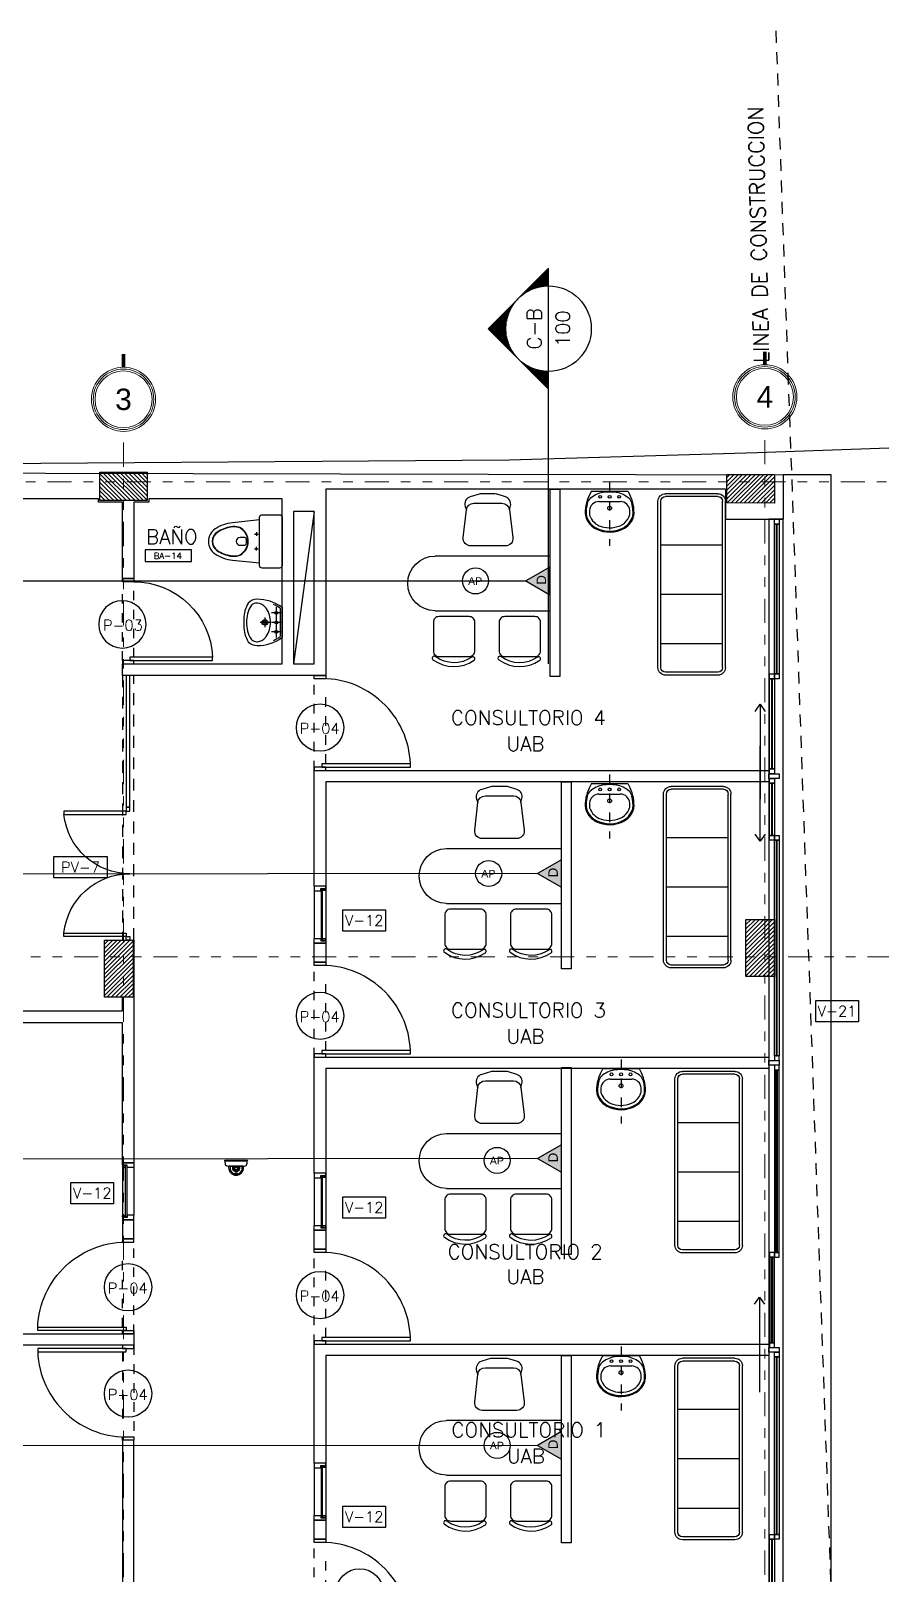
# Model space of a CAD drawing. Header units: millimetres. Extents: x 2056 to 4470, y 1400 to 3101.
# Drawn here: x 2175.39 to 2184.34, y 1539.32 to 1555.56 of the extents above; entities that cross this region are included whole.
import ezdxf
from ezdxf.enums import TextEntityAlignment as Align

# ---------------------------------------------------------------- set-up
doc = ezdxf.new("R2010")
doc.units = ezdxf.units.MM
for name, pattern in [('CENTER', [2, 1.25, -0.25, 0.25, -0.25]), ('DASHED', [0.75, 0.5, -0.25]), ('DIVIDE', [31.75, 12.7, -6.35, 0, -6.35, 0, -6.35]), ('HIDDEN', [9.525, 6.35, -3.175]), ('HIDDEN2', [0.1875, 0.125, -0.0625])]:
    doc.linetypes.add(name, pattern=pattern)
for name, color, linetype in [('0-PROYECCION', 8, 'HIDDEN2'), ('A-252', 252, 'Continuous'), ('A-253', 253, 'Continuous'), ('A-ANNO-DIMS-GRID', 195, 'Continuous'), ('A-ANNO-DOOR', 134, 'Continuous'), ('A-ANNO-GLAZ', 124, 'Continuous'), ('A-ANNO-SYMB', 195, 'Continuous'), ('A-ANNO-TEXT', 190, 'Continuous'), ('A-COLS', 6, 'Continuous'), ('A-COLS-HTCH', 8, 'Continuous'), ('A-DOOR', 154, 'Continuous'), ('A-DUCT', 251, 'Continuous'), ('A-FURN', 252, 'Continuous'), ('A-FURN-FIXD', 8, 'Continuous'), ('A-GLAZ', 5, 'Continuous'), ('A-GRID-COLS', 75, 'DIVIDE'), ('A-PROY', 15, 'HIDDEN'), ('A-WALL-SILL', 205, 'Continuous'), ('AreasTrabajo', 90, 'Continuous'), ('Cableado', 134, 'Continuous'), ('Camara', 11, 'Continuous')]:
    doc.layers.add(name, color=color, linetype=linetype)
doc.layers.add('A-WALL', color=16, linetype='Continuous', lineweight=30)
doc.styles.add('COTAS', font='romans.shx', dxfattribs={"width": 0.7})
doc.styles.add('NUEVO', font='SIMPLEX')
doc.styles.add('ROMAN', font='arial.ttf')
doc.styles.add('ROMANS', font='romans')
doc.styles.get("Standard").update_dxf_attribs({"font": 'arial.ttf'})
doc.styles.add('TEX2', font='simplex.shx')
doc.dimstyles.new('DIM75', dxfattribs={"dimtxt": 0.15, "dimasz": 0.075, "dimexe": 0, "dimexo": 0, "dimgap": 0.075, "dimtad": 1, "dimzin": 1, "dimdsep": 46, "dimtxsty": 'COTAS', "dimblk": 'ARCHTICK', "dimcen": 0, "dimse1": 1, "dimse2": 1, "dimclrd": 8, "dimclre": 8, "dimclrt": 54, "dimaunit": 1, "dimazin": 0, "dimtfac": 1, "dimtix": 1, "dimtmove": 1, "dimatfit": 3, "dimldrblk": 'DOT', "dimfxl": 1, "dimtvp": 1.75, "dimtolj": 1, "dimtzin": 4, "dimarcsym": 0})

# ---------------------------------------------------------------- blocks, each defined once
blk = doc.blocks.new('ESBOX')
for p, q in [((0, 0), (0, 1.212)), ((0.575, 1.212), (0.575, 0)), ((0.575, 0), (0, 0))]:
    blk.add_line(p, q)
for points, elevation in [([(0.636, 1.17, -0.414214), (0.696, 1.23), (0.997, 1.23, -0.414214), (1.057, 1.17), (1.057, 0.854, -0.414214), (0.997, 0.794), (0.696, 0.794, -0.414214), (0.636, 0.854)], -0.455), ([(1.096, 0.802, -1), (1.063, 0.825, 0.321147), (1.058, 1.21, -1), (1.09, 1.234, -0.321147)], -0.455), ([(-0.557, 0.652), (-0.557, 0.508, 0.378723), (-0.487, 0.429), (-0.197, 0.393, 0.450618), (-0.107, 0.472), (-0.107, 0.836, 0.448183), (-0.196, 0.915), (-0.486, 0.882, 0.381041), (-0.557, 0.803)], -1.049), ([(0.636, 0.478, -0.414214), (0.696, 0.538), (0.997, 0.538, -0.414214), (1.057, 0.478), (1.057, 0.162, -0.414214), (0.997, 0.102), (0.696, 0.102, -0.414214), (0.636, 0.162)], -0.455), ([(1.096, 0.11, -1), (1.063, 0.133, 0.321147), (1.058, 0.519, -1), (1.09, 0.542, -0.321147)], -0.455)]:
    blk.add_lwpolyline(points, format="xyb", close=True, dxfattribs=dict(elevation=elevation))
at = {"elevation": -1.049}
blk.add_lwpolyline([(-0.487, 0.429), (-0.529, 0.418, -0.396228), (-0.624, 0.472), (-0.651, 0.559, -0.075881), (-0.655, 0.583), (-0.655, 0.726, -0.070116), (-0.652, 0.748), (-0.625, 0.841, -0.429508), (-0.522, 0.895), (-0.486, 0.882)], format="xyb", dxfattribs=at)
blk.add_arc((0.287, 1.212), 0.288, 0, 180)
blk = doc.blocks.new('Lnov734p')
for p, q in [((-0.19, 0), (-0.215, -0.046)), ((-0.19, 0), (0.19, 0)), ((0.19, 0), (0.215, -0.046)), ((-0.112, -0.11), (0.112, -0.11)), ((-0.158, -0.391), (-0.146, -0.397)), ((-0.153, -0.382), (-0.142, -0.388))]:
    blk.add_line(p, q)
for centre, radius in [((-0.1, -0.06), 0.015), ((0, -0.18), 0.02), ((0, -0.06), 0.015), ((0.1, -0.06), 0.015)]:
    blk.add_circle(centre, radius)
for centre, radius, start, end in [((0.14, -0.225), 0.397, 153.2366, 185.1908), ((0.14, -0.225), 0.387, 165.7987, 183.085), ((-0.139, -0.155), 0.1, 131.0686, 165.7987), ((-0.112, -0.21), 0.1, 90, 176.5875), ((-0.018, -0.293), 0.284, 100.6374, 131.0686), ((0, -0.586), 0.576, 82.9944, 97.0056), ((0.018, -0.293), 0.284, 48.9314, 79.3626), ((0.112, -0.21), 0.1, 3.4125, 90), ((0.139, -0.155), 0.1, 14.2013, 48.9314), ((-0.14, -0.225), 0.397, 354.8092, 26.7634), ((-0.14, -0.225), 0.387, 354.8092, 14.2013), ((-0.04, -0.2), 0.224, 196.2861, 238.2877), ((-0.147, -0.24), 0.1, 183.085, 200.7802), ((-0.04, -0.2), 0.214, 200.7802, 238.2877), ((0.14, -0.225), 0.352, 176.5875, 184.6254), ((-0.04, -0.2), 0.179, 197.3522, 254.7067), ((0.04, -0.2), 0.179, 301.7123, 335.4879), ((0.04, -0.2), 0.214, 301.7123, 343.7139), ((0.04, -0.2), 0.224, 301.7123, 343.7139), ((0.112, -0.233), 0.1, 335.4879, 358.2317), ((-0.14, -0.225), 0.352, 358.2317, 3.4125), ((0, -0.111), 0.321, 242.8748, 299.3617), ((0, -0.111), 0.311, 242.8748, 299.3617), ((0, -0.111), 0.276, 251.4503, 299.3617)]:
    blk.add_arc(centre, radius, start, end)
at = {"layer": 'A-PROY', "ltscale": 0.01}
blk.add_lwpolyline([(0, 0.095), (0, -0.577)], dxfattribs=at)
blk = doc.blocks.new('CAMIL')
for p, q in [((-0.08, 0.355), (-1.83, 0.355)), ((-0.08, 0.325), (-1.83, 0.325)), ((-1.37, -0.325), (-1.37, 0.325)), ((-0.85, -0.325), (-0.85, 0.325)), ((-0.33, -0.325), (-0.33, 0.325)), ((-1.91, -0.275), (-1.91, 0.275)), ((-1.88, -0.275), (-1.88, 0.275)), ((-0.03, -0.275), (-0.03, 0.275)), ((0, -0.275), (0, 0.275)), ((-0.08, -0.325), (-1.83, -0.325)), ((-0.08, -0.355), (-1.83, -0.355))]:
    blk.add_line(p, q)
for centre, radius, start, end in [((-1.83, 0.275), 0.08, 90, 180), ((-1.83, 0.275), 0.05, 90, 180), ((-0.08, 0.275), 0.08, 0, 90), ((-0.08, 0.275), 0.05, 0, 90), ((-1.83, -0.275), 0.08, 180, 270), ((-1.83, -0.275), 0.05, 180, 270), ((-0.08, -0.275), 0.05, 270, 0), ((-0.08, -0.275), 0.08, 270, 0)]:
    blk.add_arc(centre, radius, start, end)
blk = doc.blocks.new('PUERTA1.00 CM-PL')
at = {"color": 251, "linetype": 'DASHED', "ltscale": 0.2}
for p, q in [((0, 0), (0.9, 0)), ((0.07, -0.12), (0.865, -0.12))]:
    blk.add_line(p, q, dxfattribs=at)
for points in [[(1, -0.12), (0.965, -0.12), (0.965, 0), (1, 0), (1, -0.12)], [(0, -0.12), (0.035, -0.12), (0.035, 0), (0, 0), (0, -0.12)], [(0.035, -1.011), (0.07, -1.011), (0.07, -0.08), (0.035, -0.08), (0.035, -1.011)]]:
    blk.add_lwpolyline(points)
blk.add_arc((0.034, -0.08), 0.932, 272.2234, 2.433)
blk = doc.blocks.new('*X12')
at = {"color": 0}
for p, q in [((6.79117, 13.81863), (6.79792, 13.81863)), ((6.7913, 13.81875), (6.79779, 13.81875)), ((6.79142, 13.81888), (6.79767, 13.81888)), ((6.79155, 13.819), (6.79754, 13.819)), ((6.79167, 13.81912), (6.79742, 13.81912)), ((6.7918, 13.81925), (6.79729, 13.81925)), ((6.79192, 13.81938), (6.79717, 13.81938)), ((6.79205, 13.8195), (6.79704, 13.8195)), ((6.79217, 13.81963), (6.79692, 13.81963)), ((6.7923, 13.81975), (6.79679, 13.81975)), ((6.79242, 13.81987), (6.79667, 13.81987)), ((6.79255, 13.82), (6.79654, 13.82)), ((6.79267, 13.82013), (6.79642, 13.82013)), ((6.7928, 13.82025), (6.79629, 13.82025)), ((6.79292, 13.82038), (6.79617, 13.82038)), ((6.79305, 13.8205), (6.79604, 13.8205)), ((6.79317, 13.82062), (6.79592, 13.82062)), ((6.7933, 13.82075), (6.79579, 13.82075)), ((6.79342, 13.82087), (6.79567, 13.82087)), ((6.79355, 13.821), (6.79554, 13.821)), ((6.79367, 13.82113), (6.79542, 13.82113)), ((6.7938, 13.82125), (6.79529, 13.82125)), ((6.79392, 13.82137), (6.79517, 13.82137)), ((6.79405, 13.8215), (6.79504, 13.8215)), ((6.79417, 13.82162), (6.79492, 13.82162)), ((6.7943, 13.82175), (6.79479, 13.82175)), ((6.78905, 13.8165), (6.78918, 13.8165)), ((6.78917, 13.81663), (6.78936, 13.81663)), ((6.7893, 13.81675), (6.78954, 13.81675)), ((6.78942, 13.81687), (6.78973, 13.81687)), ((6.78955, 13.817), (6.78993, 13.817)), ((6.78967, 13.81713), (6.79015, 13.81713)), ((6.7898, 13.81725), (6.79038, 13.81725)), ((6.78992, 13.81738), (6.79063, 13.81738)), ((6.79005, 13.8175), (6.7909, 13.8175)), ((6.79017, 13.81762), (6.7912, 13.81762)), ((6.7903, 13.81775), (6.79153, 13.81775)), ((6.79042, 13.81788), (6.79191, 13.81788)), ((6.79055, 13.818), (6.79236, 13.818)), ((6.79067, 13.81813), (6.79293, 13.81813)), ((6.7908, 13.81825), (6.79394, 13.81825)), ((6.79092, 13.81837), (6.79817, 13.81837)), ((6.79105, 13.8185), (6.79804, 13.8185)), ((6.79514, 13.81825), (6.79829, 13.81825)), ((6.79615, 13.81813), (6.79842, 13.81813)), ((6.79673, 13.818), (6.79854, 13.818)), ((6.79718, 13.81788), (6.79867, 13.81788)), ((6.79756, 13.81775), (6.79879, 13.81775)), ((6.79789, 13.81762), (6.79892, 13.81762)), ((6.79819, 13.8175), (6.79904, 13.8175)), ((6.79846, 13.81738), (6.79917, 13.81738)), ((6.79871, 13.81725), (6.79929, 13.81725)), ((6.79894, 13.81713), (6.79942, 13.81713)), ((6.79915, 13.817), (6.79954, 13.817)), ((6.79936, 13.81687), (6.79967, 13.81687)), ((6.79955, 13.81675), (6.79979, 13.81675)), ((6.79973, 13.81663), (6.79992, 13.81663)), ((6.7999, 13.8165), (6.80004, 13.8165)), ((6.78467, 13.81212), (6.78601, 13.81212)), ((6.7848, 13.81225), (6.78605, 13.81225)), ((6.78492, 13.81237), (6.7861, 13.81237)), ((6.78505, 13.8125), (6.78614, 13.8125)), ((6.78517, 13.81263), (6.78619, 13.81263)), ((6.7853, 13.81275), (6.78624, 13.81275)), ((6.78542, 13.81288), (6.7863, 13.81288)), ((6.78555, 13.813), (6.78635, 13.813)), ((6.78567, 13.81312), (6.78641, 13.81312)), ((6.7858, 13.81325), (6.78647, 13.81325)), ((6.78592, 13.81338), (6.78653, 13.81338)), ((6.78605, 13.8135), (6.7866, 13.8135)), ((6.78617, 13.81363), (6.78667, 13.81363)), ((6.7863, 13.81375), (6.78674, 13.81375)), ((6.78642, 13.81387), (6.78681, 13.81387)), ((6.78655, 13.814), (6.78689, 13.814)), ((6.78667, 13.81413), (6.78697, 13.81413)), ((6.7868, 13.81425), (6.78705, 13.81425)), ((6.78692, 13.81438), (6.78713, 13.81438)), ((6.78705, 13.8145), (6.78722, 13.8145)), ((6.78717, 13.81462), (6.78731, 13.81462)), ((6.80178, 13.81462), (6.80192, 13.81462)), ((6.80187, 13.8145), (6.80204, 13.8145)), ((6.80196, 13.81438), (6.80217, 13.81438)), ((6.80204, 13.81425), (6.80229, 13.81425)), ((6.80212, 13.81413), (6.80242, 13.81413)), ((6.8022, 13.814), (6.80254, 13.814)), ((6.80228, 13.81387), (6.80267, 13.81387)), ((6.80235, 13.81375), (6.80279, 13.81375)), ((6.80242, 13.81363), (6.80292, 13.81363)), ((6.80249, 13.8135), (6.80304, 13.8135)), ((6.80255, 13.81338), (6.80317, 13.81338)), ((6.80262, 13.81325), (6.80329, 13.81325)), ((6.80268, 13.81312), (6.80342, 13.81312)), ((6.80273, 13.813), (6.80354, 13.813)), ((6.80279, 13.81288), (6.80367, 13.81288)), ((6.80284, 13.81275), (6.80379, 13.81275)), ((6.8029, 13.81263), (6.80392, 13.81263)), ((6.80294, 13.8125), (6.80404, 13.8125)), ((6.80299, 13.81237), (6.80417, 13.81237)), ((6.80304, 13.81225), (6.80429, 13.81225)), ((6.80308, 13.81212), (6.80442, 13.81212)), ((6.78205, 13.8095), (6.78555, 13.8095)), ((6.78217, 13.80963), (6.78555, 13.80963)), ((6.7823, 13.80975), (6.78556, 13.80975)), ((6.78242, 13.80987), (6.78556, 13.80987)), ((6.78255, 13.81), (6.78557, 13.81)), ((6.78267, 13.81012), (6.78558, 13.81012)), ((6.7828, 13.81025), (6.7856, 13.81025)), ((6.78292, 13.81038), (6.78561, 13.81038)), ((6.78305, 13.8105), (6.78563, 13.8105)), ((6.78317, 13.81062), (6.78565, 13.81062)), ((6.7833, 13.81075), (6.78567, 13.81075)), ((6.78342, 13.81087), (6.78569, 13.81087)), ((6.78355, 13.811), (6.78571, 13.811)), ((6.78367, 13.81113), (6.78574, 13.81113)), ((6.7838, 13.81125), (6.78576, 13.81125)), ((6.78392, 13.81137), (6.78579, 13.81137)), ((6.78405, 13.8115), (6.78582, 13.8115)), ((6.78417, 13.81162), (6.78586, 13.81162)), ((6.7843, 13.81175), (6.78589, 13.81175)), ((6.78442, 13.81188), (6.78593, 13.81188)), ((6.78455, 13.812), (6.78597, 13.812)), ((6.80312, 13.812), (6.80454, 13.812)), ((6.80316, 13.81188), (6.80467, 13.81188)), ((6.8032, 13.81175), (6.80479, 13.81175)), ((6.80323, 13.81162), (6.80492, 13.81162)), ((6.80326, 13.8115), (6.80504, 13.8115)), ((6.80329, 13.81137), (6.80517, 13.81137)), ((6.80332, 13.81125), (6.80529, 13.81125)), ((6.80335, 13.81113), (6.80542, 13.81113)), ((6.80338, 13.811), (6.80554, 13.811)), ((6.8034, 13.81087), (6.80567, 13.81087)), ((6.80342, 13.81075), (6.80579, 13.81075)), ((6.80344, 13.81062), (6.80592, 13.81062)), ((6.80346, 13.8105), (6.80604, 13.8105)), ((6.80348, 13.81038), (6.80617, 13.81038)), ((6.80349, 13.81025), (6.80629, 13.81025)), ((6.8035, 13.81012), (6.80642, 13.81012)), ((6.80351, 13.81), (6.80654, 13.81)), ((6.80352, 13.80987), (6.80667, 13.80987)), ((6.80353, 13.80975), (6.80679, 13.80975)), ((6.80354, 13.80963), (6.80692, 13.80963)), ((6.80354, 13.8095), (6.80704, 13.8095))]:
    blk.add_line(p, q, dxfattribs=at)
blk = doc.blocks.new('C-IN1')
at = {"color": 0, "linetype": 'Continuous'}
for p, q in [((0.02891, 0), (0.03527, 0.00636)), ((0.04164, 0), (0.03527, 0.00636)), ((0.02891, 0), (0.04164, 0))]:
    blk.add_line(p, q, dxfattribs=at)
at = {"color": 0}
blk.add_line((0, 0), (0.02891, 0), dxfattribs=at)
at = {"color": 0, "linetype": 'Continuous'}
blk.add_circle((0.03527, 0), 0.0045, dxfattribs=at)
at = {"color": 0, "linetype": 'Continuous', "xscale": -0.5, "yscale": 0.5, "zscale": 0.5}
blk.add_blockref('*X12', (3.43254, -6.90464), dxfattribs=at)
at = {"color": 124, "linetype": 'Continuous', "style": 'NUEVO', "flags": 4}
for tag, p in [('CORTE', (0.03527, 0.0015)), ('PLANO', (0.03527, -0.0015))]:
    blk.add_attdef(tag, text='', height=0.0015, dxfattribs=at).set_placement(p, align=Align.MIDDLE_CENTER)
blk = doc.blocks.new('N-PUE')
blk.add_circle((0, 0), 0.00332)
at = {"style": 'NUEVO'}
blk.add_attdef('PUE', text='', height=0.0015, dxfattribs=at).set_placement((-0.00006, -0.00013), align=Align.MIDDLE)
blk = doc.blocks.new('P-V')
blk.add_lwpolyline([(-0.00375, -0.003), (-0.00375, 0), (0.00375, 0), (0.00375, -0.003)], close=True)
at = {"style": 'NUEVO', "flags": 4}
blk.add_attdef('PV', text='', height=0.0015, dxfattribs=at).set_placement((0, -0.0015), align=Align.MIDDLE_CENTER)
blk = doc.blocks.new('PV- 1.40')
for points in [[(0.04, 1.4), (0.04, 1.36), (0, 1.36), (0, 1.4), (0.04, 1.4)], [(0.696, 1.36), (0.696, 1.325), (0.04, 1.325), (0.04, 1.36), (0.696, 1.36)], [(0.04, 0), (0.04, 0.04), (0, 0.04), (0, 0), (0.04, 0)], [(0.696, 0.04), (0.696, 0.075), (0.04, 0.075), (0.04, 0.04), (0.696, 0.04)]]:
    blk.add_lwpolyline(points)
for centre, start, end in [((0, 1.4), 270, 353.8494), ((0, 0), 6.1506, 90)]:
    blk.add_arc(centre, 0.7, start, end)
blk = doc.blocks.new('LNOV738P')
for p, q in [((-1.063, -0.595), (-0.743, -0.595)), ((-1.052, -0.615), (-0.753, -0.615)), ((-1.003, -0.595), (-1.003, -0.705)), ((-0.903, -0.595), (-0.903, -0.705)), ((-0.803, -0.595), (-0.803, -0.705)), ((-1.063, -0.655), (-0.743, -0.655)), ((-0.953, -0.775), (-0.853, -0.775)), ((-0.903, -0.715), (-0.903, -0.825))]:
    blk.add_line(p, q)
for centre, radius in [((-1.003, -0.655), 0.015), ((-0.903, -0.655), 0.015), ((-0.803, -0.655), 0.015), ((-0.903, -0.775), 0.03), ((-0.903, -0.775), 0.02)]:
    blk.add_circle(centre, radius)
for centre, radius, start, end in [((-0.692, -0.858), 0.454, 144.6675, 179.9554), ((-0.722, -0.848), 0.404, 144.8051, 156.2297), ((-1.083, -0.848), 0.404, 23.7703, 35.1949), ((-1.113, -0.858), 0.454, 0.0446, 35.3325), ((-0.978, -0.866), 0.129, 129.9314, 174.6174), ((-0.996, -0.844), 0.1, 123.4456, 129.9314), ((-0.903, -0.986), 0.27, 90, 123.4456), ((-0.903, -0.986), 0.27, 56.5544, 90), ((-0.809, -0.844), 0.1, 50.0686, 56.5544), ((-0.827, -0.866), 0.129, 5.3826, 50.0686), ((-1.02, -0.858), 0.126, 179.6417, 227.0786), ((-1.066, -0.859), 0.04, 173.7638, 183.804), ((-1.066, -0.859), 0.04, 173.7638, 183.804), ((-1.017, -0.857), 0.0895, 182.6357, 218.3972), ((-0.939, -0.675), 0.322, 238.7718, 270), ((-1.055, -0.888), 0.04, 218.3972, 237.0995), ((-0.919, -0.677), 0.291, 237.0995, 273.2035), ((-0.886, -0.677), 0.291, 266.7965, 302.9005), ((-0.866, -0.675), 0.322, 270, 301.2282), ((-0.75, -0.888), 0.04, 302.9005, 321.6028), ((-0.789, -0.857), 0.0895, 321.6028, 357.3643), ((-0.739, -0.859), 0.04, 356.196, 6.2362), ((-0.785, -0.858), 0.126, 312.9214, 0.3583), ((-0.903, -0.33), 0.668, 266.869, 273.131)]:
    blk.add_arc(centre, radius, start, end)
blk = doc.blocks.new('SanitarioStilopla')
for points in [[(0.281, -0.22, -0.414214), (0.254, -0.247), (0, -0.247), (-0.254, -0.247, -0.414214), (-0.281, -0.22), (-0.281, -0.037, -0.414214), (-0.254, -0.01), (-0.254, -0.01), (0.254, -0.01), (0.254, -0.01, -0.414214), (0.281, -0.037)], [(0.15, -0.467, 0.093692), (0.137, -0.438), (0.137, -0.438, 0.248741), (0, -0.366), (0, -0.366, 0.248741), (-0.137, -0.438), (-0.137, -0.438, 0.093692), (-0.15, -0.467), (-0.15, -0.467, 0.090751), (-0.154, -0.548), (-0.154, -0.548, 0.104228), (-0.098, -0.692), (-0.098, -0.692, 0.252784), (0, -0.745, 0.252784), (0.098, -0.692), (0.098, -0.692, 0.104228), (0.154, -0.548), (0.154, -0.548, 0.090751)], [(-0.041, -0.451), (-0.041, -0.451, 1), (0.041, -0.451), (0.041, -0.403), (0.041, -0.403, 0.330374), (0.029, -0.388), (0.029, -0.388, 0.148302), (-0.029, -0.388), (-0.029, -0.388, 0.330374), (-0.041, -0.403), (-0.041, -0.403)]]:
    blk.add_lwpolyline(points, format="xyb", close=True)
for points in [[(-0.227, -0.247), (-0.197, -0.531, 0.119037), (-0.131, -0.714, 0.252784), (0, -0.785, 0.252784), (0.131, -0.714, 0.119037), (0.197, -0.531), (0.227, -0.247)], [(0, -0.37, 0.248741), (-0.134, -0.44), (-0.134, -0.44, 0.093692), (-0.147, -0.468), (-0.147, -0.468, 0.090751), (-0.15, -0.548)], [(0.15, -0.548, 0.090751), (0.147, -0.468), (0.147, -0.468, 0.093692), (0.134, -0.44), (0.134, -0.44, 0.248741), (0, -0.37)], [(-0.15, -0.547, 0.104228), (-0.095, -0.69), (-0.095, -0.69, 0.252784), (0, -0.741, 0.252784), (0.095, -0.69), (0.095, -0.69, 0.104228), (0.15, -0.547)]]:
    blk.add_lwpolyline(points, format="xyb")
at = {"linetype": 'CENTER'}
for points in [[(-0.097, -0.28), (-0.058, -0.28)], [(-0.077, -0.299), (-0.077, -0.26)], [(0.097, -0.28), (0.058, -0.28)], [(0.077, -0.299), (0.077, -0.26)]]:
    blk.add_lwpolyline(points, dxfattribs=at)
for centre in [(-0.077, -0.28), (0.077, -0.28)]:
    blk.add_circle(centre, 0.00753)
blk = doc.blocks.new('PUERTA MAD 0.90')
at = {"color": 251, "linetype": 'DASHED', "ltscale": 0.2}
for p, q in [((989051.701, 1733128.591), (989052.496, 1733128.591)), ((989051.666, 1733128.471), (989052.396, 1733128.471))]:
    blk.add_line(p, q, dxfattribs=at)
for points in [[(989051.666, 1733129.42), (989051.701, 1733129.42), (989051.701, 1733128.551), (989051.666, 1733128.551), (989051.666, 1733129.42)], [(989051.631, 1733128.591), (989051.666, 1733128.591), (989051.666, 1733128.471), (989051.631, 1733128.471), (989051.631, 1733128.591)], [(989052.531, 1733128.591), (989052.496, 1733128.591), (989052.496, 1733128.471), (989052.531, 1733128.471), (989052.531, 1733128.591)]]:
    blk.add_lwpolyline(points)
blk.add_arc((989051.666, 1733128.591), 0.83, 359.9861, 87.5832)
blk = doc.blocks.new('REF-PU-100')
blk.add_lwpolyline([(0, 0.184), (0.74, 0.184), (0.74, 0), (0, 0)], close=True)
at = {"style": 'TEX2'}
blk.add_attdef('PU-000', text='', height=0.1, rotation=360, dxfattribs=at).set_placement((0.381, 0.041), align=Align.CENTER)
blk = doc.blocks.new('V')
blk.add_lwpolyline([(-0.003, -0.003), (-0.003, 0), (0.003, 0), (0.003, -0.003)], close=True)
at = {"style": 'NUEVO', "flags": 4}
blk.add_attdef('VEN', text='', height=0.0015, dxfattribs=at).set_placement((0, -0.0015), align=Align.MIDDLE)
blk = doc.blocks.new('_ArchTick')
at = {"color": 0, "linetype": 'ByBlock', "const_width": 0.15}
blk.add_lwpolyline([(-0.5, -0.5), (0.5, 0.5)], dxfattribs=at)
blk = doc.blocks.new('lote')
at = {"layer": '0-PROYECCION'}
blk.add_lwpolyline([(28.221, 54.476), (28.818, 37.127), (28.646, 33.967), (28.512, 27.473), (28.196, 12.156)], dxfattribs=at)
at = {"layer": 'A-252'}
blk.add_lwpolyline([(-0.375, 49.905), (7.108, 49.863), (10.408, 50.016), (15.054, 49.898), (25.409, 49.965), (28.021, 50.037), (33.37, 50.224), (33.837, 36.855), (33.651, 33.418), (33.389, 19.765), (33.242, 13.607), (28.462, 13.306), (24.689, 13.069), (16.727, 12.496), (9.254, 12.098), (2.53, 11.676)], dxfattribs=at)
at = {"layer": 'A-ANNO-TEXT', "style": 'ROMANS'}
blk.add_text('LINEA DE CONSTRUCCION', height=0.16, rotation=91.303, dxfattribs=at).set_placement((28.146, 50.983, -1.049))
blk = doc.blocks.new('EJE NUMERO')
at = {"color": 0, "linetype": 'Continuous', "lineweight": 9, "const_width": 0.1}
blk.add_lwpolyline([(0, 1.7), (0, 2.068)], dxfattribs=at)
at = {"color": 0, "linetype": 'Continuous', "lineweight": 9}
for radius in [0.9, 0.85, 0.8]:
    blk.add_circle((0, 0.8), radius, dxfattribs=at)
at = {"lineweight": 9, "style": 'ROMAN'}
blk.add_attdef('1', (-0.199, 0.527), '', height=0.6, dxfattribs=at)
blk = doc.blocks.new('EJES 2 P')
at = {"layer": 'A-COLS-HTCH'}
h = blk.add_hatch(dxfattribs=at)
h.set_pattern_fill('ANSI31', color=256, scale=0.01, angle=90, style=0)
h.set_pattern_definition([(135, (1733161.97484, -989011.897793), (-0.02245064030267, -0.02245064030267), [])])
h.paths.add_polyline_path([(15.783, 36.353), (15.783, 36.653), (16.283, 36.653), (16.283, 36.353)])
h = blk.add_hatch(dxfattribs=at)
h.set_pattern_fill('ANSI31', color=256, scale=0.01, style=0)
h.set_pattern_definition([(45, (-989025.667623, -1733109.488465), (-0.02245064030267, 0.02245064030267), [])])
h.paths.add_polyline_path([(22.383, 36.629), (22.883, 36.628), (22.883, 36.328), (22.383, 36.329)])
h = blk.add_hatch(dxfattribs=at)
h.set_pattern_fill('ANSI31', color=256, scale=0.01, style=0)
h.set_pattern_definition([(45, (-989025.667623, -1733114.39575), (-0.02245064030267, 0.02245064030267), [])])
h.paths.add_polyline_path([(22.583, 31.945), (22.883, 31.945), (22.883, 31.345), (22.583, 31.345)])
h = blk.add_hatch(dxfattribs=at)
h.set_pattern_fill('ANSI31', color=256, scale=0.01, style=0)
h.set_pattern_definition([(45, (-989032.417623, -1733114.421736), (-0.02245064030267, 0.02245064030267), [])])
h.paths.add_polyline_path([(15.833, 31.726), (16.133, 31.726), (16.133, 31.126), (15.833, 31.126)])
at = {"layer": 'A-COLS'}
for points in [[(15.783, 36.353), (15.783, 36.653), (16.283, 36.653), (16.283, 36.353)], [(22.383, 36.629), (22.883, 36.628), (22.883, 36.328), (22.383, 36.329)], [(22.583, 31.945), (22.883, 31.945), (22.883, 31.345), (22.583, 31.345)], [(15.833, 31.726), (16.133, 31.726), (16.133, 31.126), (15.833, 31.126)]]:
    blk.add_lwpolyline(points, close=True, dxfattribs=at)
at = {"layer": 'A-GRID-COLS', "lineweight": 9, "ltscale": 0.02}
for p, q in [((16.033, -0.03), (16.033, 37.083)), ((22.783, -0.004), (22.783, 37.109))]:
    blk.add_line(p, q, dxfattribs=at)
for points in [[(-0.633, 36.551), (24.846, 36.551)], [(-0.352, 31.551), (24.846, 31.551)]]:
    blk.add_lwpolyline(points, dxfattribs=at)
at = {"layer": 'A-ANNO-DIMS-GRID'}
ref = blk.add_blockref('EJE NUMERO', (16.033, 37.12), dxfattribs=dict(at, xscale=0.375, yscale=0.3749999850988388, zscale=0.375))
ref.add_attrib('1', '3', dxfattribs={"layer": '0', "lineweight": 9, "height": 0.225, "style": 'ROMAN'}).set_placement((16.033, 37.42), align=Align.MIDDLE_CENTER)
ref = blk.add_blockref('EJE NUMERO', (22.783, 37.146), dxfattribs=dict(at, xscale=0.375, yscale=0.3749999850988388, zscale=0.375))
ref.add_attrib('1', '4', dxfattribs={"layer": '0', "lineweight": 9, "height": 0.225, "style": 'ROMAN'}).set_placement((22.783, 37.446), align=Align.MIDDLE_CENTER)
blk = doc.blocks.new('Toma Doble')
at = {"layer": 'AreasTrabajo'}
h = blk.add_hatch(color=256, dxfattribs=at)
h.dxf.hatch_style = 1
h.paths.add_polyline_path([(0, 0.168), (-0.145, -0.084), (0.145, -0.084)])
blk.add_lwpolyline([(0.145, -0.084), (0, 0.168), (-0.145, -0.084)], close=True, dxfattribs=at)
at = {"layer": 'AreasTrabajo', "color": 7, "true_color": 0xffffff, "insert": (-0.04, 0.054), "char_height": 0.1, "attachment_point": 1}
blk.add_mtext_dynamic_manual_height_columns('D', width=0.2, gutter_width=12.5, heights=[0], dxfattribs=at)
blk = doc.blocks.new('AP')
at = {"layer": 'AreasTrabajo'}
blk.add_circle((0, 0), 0.137, dxfattribs=at)
at = {"layer": 'AreasTrabajo', "insert": (-0.078, 0.038, 0.229), "char_height": 0.08, "attachment_point": 1}
blk.add_mtext_dynamic_manual_height_columns('AP', width=0.14673, gutter_width=12.5, heights=[0], dxfattribs=at)
blk = doc.blocks.new('Camara-B')
at = {"layer": 'Camara'}
for points in [[(-0.0297, 0.0145), (-0.0298, 0.016), (0.0293, 0.016), (0.0292, 0.0145)], [(0.0292, 0.0145), (0.0292, 0.0143), (-0.0297, 0.0143), (-0.0297, 0.0145)]]:
    blk.add_lwpolyline(points, close=True, dxfattribs=at)
for points in [[(-0.0297, 0.0139, 0.072126), (-0.0279, 0.0033, 0.171597), (-0.0271, 0.0023, 0.084432), (-0.022, 0.0001, 0.060784), (-0.0216, 0), (0.021, 0, 0.060784), (0.0215, 0.0001, 0.084432), (0.0266, 0.0023, 0.171597), (0.0274, 0.0033, 0.072126), (0.0292, 0.0139)], [(-0.0199, 0), (-0.0199, -0.0037, 1), (0.0194, -0.0037), (0.0194, 0)], [(-0.015, -0.011, 0.641525), (0.0145, -0.011), (0.0155, -0.0107), (0.0155, 0), (0.0087, 0), (0.0087, -0.0054, -1), (-0.0092, -0.0054), (-0.0092, 0), (-0.016, 0), (-0.016, -0.0107)], [(-0.0067, 0), (-0.0067, -0.0054, 1), (0.0062, -0.0054), (0.0062, 0), (0.0058, 0), (0.0058, -0.0054, -1), (-0.0063, -0.0054), (-0.0063, 0)], [(0.0029, -0.0006), (0.0029, -0.0008, -0.541232), (0.0027, -0.0009, 0.302819), (-0.0033, -0.0009, -0.541232), (-0.0034, -0.0008), (-0.0034, -0.0006, 3.288548)], [(0.0027, -0.0189, 1), (0.0027, -0.0184), (-0.0032, -0.0184, 1), (-0.0032, -0.0189)], [(0.0021, -0.0194, 1), (0.0021, -0.019), (-0.0026, -0.019, 1), (-0.0026, -0.0194)], [(0.0015, -0.02, 1), (0.0015, -0.0195), (-0.002, -0.0195, 1), (-0.002, -0.02)]]:
    blk.add_lwpolyline(points, format="xyb", close=True, dxfattribs=at)
blk.add_circle((-0.0003, -0.0055), 0.00358, dxfattribs=at)

msp = doc.modelspace()

# ---------------------------------------------------------------- linework, layer by layer
at = {"layer": '0-PROYECCION', "elevation": 0.229}
msp.add_lwpolyline([(2176.355, 1545.991), (2176.475, 1545.991), (2176.475, 1548.779), (2176.355, 1548.779)], close=True, dxfattribs=at)
at = {"layer": 'A-ANNO-GLAZ', "ltscale": 1.5}
for points in [[(2183.267, 1550.422), (2183.267, 1550.372), (2183.217, 1550.372), (2183.217, 1550.422)], [(2183.247, 1548.794), (2183.247, 1550.372), (2183.237, 1550.372), (2183.237, 1548.794)], [(2183.217, 1548.794), (2183.217, 1548.744), (2183.167, 1548.744), (2183.167, 1548.794)], [(2183.197, 1547.794), (2183.197, 1548.744), (2183.187, 1548.744), (2183.187, 1547.794)], [(2183.267, 1548.794), (2183.267, 1548.744), (2183.217, 1548.744), (2183.217, 1548.794)], [(2183.267, 1547.744), (2183.267, 1547.694), (2183.16, 1547.694), (2183.16, 1547.744)], [(2183.217, 1547.794), (2183.217, 1547.744), (2183.167, 1547.744), (2183.167, 1547.794)]]:
    msp.add_lwpolyline(points, close=True, dxfattribs=at)
for points in [[(2183.267, 1550.372), (2183.267, 1548.794), (2183.217, 1548.794), (2183.217, 1550.372), (2183.267, 1550.372)], [(2183.217, 1548.744), (2183.217, 1547.794), (2183.167, 1547.794), (2183.167, 1548.744), (2183.217, 1548.744)]]:
    msp.add_lwpolyline(points, dxfattribs=at)
for points, elevation in [([(2176.395, 1548.779), (2176.395, 1547.39), (2176.435, 1547.39), (2176.435, 1548.779)], 0.229), ([(2183.217, 1547.694), (2183.217, 1547.644), (2183.167, 1547.644), (2183.167, 1547.694)], -0.916), ([(2183.197, 1547.094), (2183.197, 1547.644), (2183.187, 1547.644), (2183.187, 1547.094)], -0.916), ([(2183.217, 1547.094), (2183.217, 1547.044), (2183.167, 1547.044), (2183.167, 1547.094)], -0.916), ([(2183.267, 1547.094), (2183.267, 1547.044), (2183.217, 1547.044), (2183.217, 1547.094)], -0.916), ([(2183.247, 1544.773), (2183.247, 1547.044), (2183.237, 1547.044), (2183.237, 1544.773)], 0.229), ([(2183.267, 1544.724), (2183.267, 1544.674), (2183.16, 1544.674), (2183.16, 1544.724)], 0.229), ([(2183.267, 1544.724), (2183.267, 1544.773), (2183.217, 1544.773), (2183.217, 1544.724)], 0.229), ([(2183.267, 1544.624), (2183.267, 1544.674), (2183.217, 1544.674), (2183.217, 1544.624)], 0.229), ([(2183.247, 1544.624), (2183.247, 1542.704), (2183.237, 1542.704), (2183.237, 1544.624)], 0.458), ([(2183.217, 1542.654), (2183.217, 1542.704), (2183.167, 1542.704), (2183.167, 1542.654)], -0.687), ([(2183.267, 1542.654), (2183.267, 1542.704), (2183.217, 1542.704), (2183.217, 1542.654)], -0.687), ([(2183.197, 1542.654), (2183.197, 1541.754), (2183.187, 1541.754), (2183.187, 1542.654)], -0.687), ([(2183.217, 1541.704), (2183.217, 1541.754), (2183.167, 1541.754), (2183.167, 1541.704)], -0.687), ([(2183.267, 1541.704), (2183.267, 1541.654), (2183.16, 1541.654), (2183.16, 1541.704)], 0.229), ([(2183.267, 1541.654), (2183.267, 1541.604), (2183.217, 1541.604), (2183.217, 1541.654)], 0.229), ([(2183.247, 1539.736), (2183.247, 1541.604), (2183.237, 1541.604), (2183.237, 1539.736)], 0.229), ([(2183.217, 1539.736), (2183.217, 1539.686), (2183.167, 1539.686), (2183.167, 1539.736)], 0.229), ([(2183.197, 1538.736), (2183.197, 1539.686), (2183.187, 1539.686), (2183.187, 1538.736)], 0.229), ([(2183.267, 1539.736), (2183.267, 1539.686), (2183.217, 1539.686), (2183.217, 1539.736)], 0.229)]:
    msp.add_lwpolyline(points, close=True, dxfattribs=dict(at, elevation=elevation))
for points, elevation in [([(2183.217, 1547.644), (2183.217, 1547.094), (2183.167, 1547.094), (2183.167, 1547.644), (2183.217, 1547.644)], -0.916), ([(2183.267, 1547.044), (2183.267, 1544.773), (2183.217, 1544.773), (2183.217, 1547.044), (2183.267, 1547.044)], 0.229), ([(2183.267, 1542.704), (2183.267, 1544.624), (2183.217, 1544.624), (2183.217, 1542.704), (2183.267, 1542.704)], 0.458), ([(2183.217, 1541.754), (2183.217, 1542.654), (2183.167, 1542.654), (2183.167, 1541.754), (2183.217, 1541.754)], -0.687), ([(2183.267, 1541.604), (2183.267, 1539.736), (2183.217, 1539.736), (2183.217, 1541.604), (2183.267, 1541.604)], 0.229), ([(2183.217, 1539.686), (2183.217, 1538.736), (2183.167, 1538.736), (2183.167, 1539.686), (2183.217, 1539.686)], 0.229)]:
    msp.add_lwpolyline(points, dxfattribs=dict(at, elevation=elevation))
at = {"layer": 'A-DUCT', "elevation": 0.229}
msp.add_lwpolyline([(2178.375, 1550.503), (2178.155, 1548.899)], dxfattribs=at)
at = {"layer": 'A-FURN'}
for points, elevation in [([(2180.958, 1548.768), (2180.858, 1548.768), (2180.858, 1550.739), (2180.958, 1550.739)], 0), ([(2181.078, 1545.688), (2180.978, 1545.688), (2180.978, 1547.659), (2181.078, 1547.659)], 0.229), ([(2181.078, 1542.681), (2180.978, 1542.681), (2180.978, 1544.652), (2181.078, 1544.652)], 0.229), ([(2181.078, 1539.648), (2180.978, 1539.648), (2180.978, 1541.619), (2181.078, 1541.619)], 0.229)]:
    msp.add_lwpolyline(points, close=True, dxfattribs=dict(at, elevation=elevation))
at = {"layer": 'A-GLAZ'}
for p, q in [((2178.375, 1546.509, 0.687), (2178.375, 1546.009, 0.687)), ((2178.495, 1546.559, 0.687), (2178.495, 1545.984, 0.687)), ((2176.355, 1543.647), (2176.355, 1543.072)), ((2176.475, 1543.597), (2176.475, 1543.097)), ((2178.495, 1543.539, 0.458), (2178.495, 1542.964, 0.458)), ((2178.375, 1543.489, 0.458), (2178.375, 1542.989, 0.458)), ((2178.375, 1540.436, -0.229), (2178.375, 1539.936, -0.229)), ((2178.495, 1540.486, -0.229), (2178.495, 1539.911, -0.229))]:
    msp.add_line(p, q, dxfattribs=at)
for points, elevation in [([(2178.495, 1546.559), (2178.375, 1546.559), (2178.375, 1546.509), (2178.444, 1546.509), (2178.444, 1546.534), (2178.495, 1546.534)], 0.687), ([(2178.462, 1545.99), (2178.462, 1546.532), (2178.448, 1546.532), (2178.448, 1545.99)], 0.687), ([(2178.465, 1546.513), (2178.465, 1546.532), (2178.493, 1546.532), (2178.493, 1546.513)], 0.687), ([(2178.495, 1545.984), (2178.495, 1545.959), (2178.375, 1545.959), (2178.375, 1546.009), (2178.444, 1546.009), (2178.444, 1545.984)], 0.687), ([(2178.465, 1546.006), (2178.465, 1545.987), (2178.493, 1545.987), (2178.493, 1546.006)], 0.687), ([(2178.495, 1543.539), (2178.375, 1543.539), (2178.375, 1543.489), (2178.444, 1543.489), (2178.444, 1543.514), (2178.495, 1543.514)], 0.458), ([(2178.462, 1542.97), (2178.462, 1543.512), (2178.448, 1543.512), (2178.448, 1542.97)], 0.458), ([(2178.465, 1543.493), (2178.465, 1543.512), (2178.493, 1543.512), (2178.493, 1543.493)], 0.458), ([(2178.495, 1542.964), (2178.495, 1542.939), (2178.375, 1542.939), (2178.375, 1542.989), (2178.444, 1542.989), (2178.444, 1542.964)], 0.458), ([(2178.465, 1542.986), (2178.465, 1542.967), (2178.493, 1542.967), (2178.493, 1542.986)], 0.458), ([(2178.495, 1540.486), (2178.375, 1540.486), (2178.375, 1540.436), (2178.444, 1540.436), (2178.444, 1540.461), (2178.495, 1540.461)], -0.229), ([(2178.462, 1539.917), (2178.462, 1540.458), (2178.448, 1540.458), (2178.448, 1539.917)], -0.229), ([(2178.465, 1540.439), (2178.465, 1540.458), (2178.493, 1540.458), (2178.493, 1540.439)], -0.229), ([(2178.495, 1539.911), (2178.495, 1539.886), (2178.375, 1539.886), (2178.375, 1539.936), (2178.444, 1539.936), (2178.444, 1539.911)], -0.229), ([(2178.465, 1539.932), (2178.465, 1539.913), (2178.493, 1539.913), (2178.493, 1539.932)], -0.229)]:
    msp.add_lwpolyline(points, close=True, dxfattribs=dict(at, elevation=elevation))
for points in [[(2176.355, 1543.647), (2176.475, 1543.647), (2176.475, 1543.597), (2176.407, 1543.597), (2176.407, 1543.622), (2176.355, 1543.622)], [(2176.386, 1543.6), (2176.386, 1543.619), (2176.357, 1543.619), (2176.357, 1543.6)], [(2176.389, 1543.078), (2176.389, 1543.619), (2176.402, 1543.619), (2176.402, 1543.078)], [(2176.355, 1543.072), (2176.355, 1543.047), (2176.475, 1543.047), (2176.475, 1543.097), (2176.407, 1543.097), (2176.407, 1543.072)], [(2176.386, 1543.094), (2176.386, 1543.075), (2176.357, 1543.075), (2176.357, 1543.094)]]:
    msp.add_lwpolyline(points, close=True, dxfattribs=at)
at = {"layer": 'A-PROY', "ltscale": 0.01}
msp.add_lwpolyline([(2183.31, 1550.892), (2183.81, 1550.892), (2183.81, 1518.346), (2183.81, 1518.346)], dxfattribs=at)
at = {"layer": 'A-WALL'}
for points, elevation in [([(2160.019, 1550.765), (2160.018, 1550.941), (2183.31, 1550.889), (2183.31, 1550.422)], 0.229), ([(2182.702, 1550.739), (2182.702, 1550.739), (2178.495, 1550.739), (2178.495, 1548.779), (2176.355, 1548.779)], 0.229), ([(2176.102, 1550.639), (2171.252, 1550.639)], 0.229), ([(2176.475, 1550.603), (2176.475, 1549.799), (2176.355, 1549.799), (2176.355, 1549.799), (2176.355, 1550.603), (2176.102, 1550.603), (2176.102, 1550.618), (2176.102, 1550.639)], 0.229), ([(2176.355, 1548.779), (2176.355, 1548.899), (2176.475, 1548.899), (2176.475, 1548.899), (2178.035, 1548.899), (2178.035, 1550.639)], 0.229), ([(2178.035, 1550.639), (2176.632, 1550.639), (2176.632, 1550.618), (2176.632, 1550.603), (2176.475, 1550.603)], 0.229), ([(2178.155, 1548.899), (2178.375, 1548.899), (2178.375, 1550.503), (2178.155, 1550.503)], 0.229), ([(2183.16, 1547.659), (2178.495, 1547.659), (2178.495, 1546.559), (2178.375, 1546.559), (2178.375, 1547.659), (2178.375, 1547.779), (2183.16, 1547.779), (2183.16, 1547.659)], 0.229), ([(2176.467, 1545.991), (2176.475, 1545.991), (2176.475, 1543.647), (2176.355, 1543.647), (2176.355, 1545.126)], 0.229), ([(2178.375, 1545.759), (2178.375, 1545.959), (2178.495, 1545.959), (2178.495, 1545.759), (2178.375, 1545.759)], 0.687), ([(2171.252, 1545.246), (2176.355, 1545.246), (2176.355, 1545.391)], 0.229), ([(2173.35, 1545.126), (2176.355, 1545.126)], -0.229), ([(2176.355, 1545.126), (2176.355, 1545.126), (2176.355, 1545.126), (2176.355, 1545.126), (2176.355, 1545.126), (2176.355, 1545.126), (2176.355, 1545.126)], -0.229), ([(2183.16, 1544.639), (2178.495, 1544.639), (2178.495, 1543.539), (2178.375, 1543.539), (2178.375, 1544.759), (2183.16, 1544.759), (2183.16, 1544.639)], 0.229), ([(2178.375, 1542.739), (2178.375, 1542.939), (2178.495, 1542.939), (2178.495, 1542.739), (2178.375, 1542.739)], 0.458), ([(2183.16, 1541.619), (2178.495, 1541.619), (2178.495, 1540.486), (2178.375, 1540.486), (2178.375, 1541.739), (2183.16, 1541.739)], 0.229), ([(2183.16, 1541.739), (2183.16, 1541.619)], 0.229), ([(2183.16, 1541.738), (2183.16, 1541.738), (2183.16, 1541.618)], 0.229), ([(2178.375, 1539.686), (2178.375, 1539.886), (2178.495, 1539.886), (2178.495, 1539.686), (2178.375, 1539.686)], -0.229)]:
    msp.add_lwpolyline(points, dxfattribs=dict(at, elevation=elevation))
for points in [[(2182.702, 1550.739), (2182.702, 1550.422), (2183.31, 1550.422)], [(2178.155, 1550.503), (2178.155, 1548.899)], [(2173.35, 1545.126), (2173.35, 1545.126), (2173.35, 1541.847), (2176.475, 1541.847), (2176.475, 1541.727), (2176.355, 1541.727), (2176.355, 1541.727), (2173.35, 1541.727), (2173.35, 1538.424), (2173.35, 1538.424)], [(2176.475, 1542.847), (2176.475, 1543.047), (2176.355, 1543.047), (2176.355, 1542.847), (2176.475, 1542.847)], [(2176.475, 1537.744), (2176.475, 1537.744), (2176.475, 1540.727), (2176.355, 1540.727), (2176.355, 1539.183)]]:
    msp.add_lwpolyline(points, dxfattribs=at)
at = {"layer": 'A-WALL-SILL'}
for points in [[(2183.31, 1550.892), (2183.81, 1550.892), (2183.81, 1522.986), (2183.31, 1522.986)], [(2183.16, 1538.686), (2183.31, 1538.686), (2183.31, 1550.422), (2183.16, 1550.422), (2183.16, 1538.686)]]:
    msp.add_lwpolyline(points, dxfattribs=at)
at = {"layer": 'Cableado', "lineweight": 30}
for p, q in [((2180.724, 1546.693, 0.229), (2171.125, 1546.682)), ((2180.724, 1543.693, 0.229), (2171.127, 1543.684)), ((2180.724, 1540.673, 0.229), (2171.13, 1540.664))]:
    msp.add_line(p, q, dxfattribs=at)
at = {"layer": 'Cableado', "lineweight": 30, "elevation": 0.229}
msp.add_lwpolyline([(2170.795, 1548.27), (2171.656, 1548.27, 0.414214), (2171.756, 1548.37), (2171.756, 1549.674, -0.414258), (2171.856, 1549.774), (2180.601, 1549.773)], format="xyb", dxfattribs=at)

# ---------------------------------------------------------------- block references
at = {"layer": 'A-253', "rotation": 0.05004741709467889}
msp.add_blockref('lote', (2155.059, 1501.062), dxfattribs=at)
at = {"layer": 'A-ANNO-DIMS-GRID'}
msp.add_blockref('EJES 2 P', (2160.334, 1514.265), dxfattribs=at)
at = {"layer": 'A-ANNO-DOOR'}
ref = msp.add_blockref('REF-PU-100', (2177.083, 1549.978), dxfattribs=dict(at, xscale=-0.6588565300917508, yscale=0.65885652997531, zscale=0.6588565300582514, rotation=1.595504872220488e-05))
ref.add_attrib('PU-000', 'BA-14', dxfattribs={"layer": '0', "height": 0.0659, "rotation": 0, "style": 'TEX2'}).set_placement((2176.833, 1550.004), align=Align.CENTER)
ref = msp.add_blockref('N-PUE', (2176.355, 1549.316, 0.229), dxfattribs=dict(at, xscale=-75, yscale=75, zscale=75))
ref.add_attrib('PUE', 'P-03', dxfattribs={"layer": '0', "color": 0, "height": 0.1125, "style": 'NUEVO'}).set_placement((2176.36, 1549.306, 0.229), align=Align.MIDDLE)
ref = msp.add_blockref('N-PUE', (2178.435, 1548.229), dxfattribs=dict(at, xscale=75, yscale=75, zscale=75))
ref.add_attrib('PUE', 'P-04', dxfattribs={"layer": '0', "color": 0, "height": 0.1125, "style": 'NUEVO'}).set_placement((2178.431, 1548.22), align=Align.MIDDLE)
ref = msp.add_blockref('N-PUE', (2178.435, 1545.195, 0.229), dxfattribs=dict(at, xscale=75, yscale=75, zscale=75))
ref.add_attrib('PUE', 'P-04', dxfattribs={"layer": '0', "color": 0, "height": 0.1125, "style": 'NUEVO'}).set_placement((2178.431, 1545.185, 0.229), align=Align.MIDDLE)
ref = msp.add_blockref('N-PUE', (2176.415, 1542.338), dxfattribs=dict(at, xscale=75, yscale=75, zscale=75))
ref.add_attrib('PUE', 'P-04', dxfattribs={"layer": '0', "color": 0, "height": 0.1125, "style": 'NUEVO'}).set_placement((2176.411, 1542.328), align=Align.MIDDLE)
ref = msp.add_blockref('N-PUE', (2178.435, 1542.255), dxfattribs=dict(at, xscale=75, yscale=75, zscale=75))
ref.add_attrib('PUE', 'P-04', dxfattribs={"layer": '0', "color": 0, "height": 0.1125, "style": 'NUEVO'}).set_placement((2178.431, 1542.245), align=Align.MIDDLE)
ref = msp.add_blockref('N-PUE', (2176.415, 1541.218), dxfattribs=dict(at, xscale=75, yscale=75, zscale=75))
ref.add_attrib('PUE', 'P-04', dxfattribs={"layer": '0', "color": 0, "height": 0.1125, "style": 'NUEVO'}).set_placement((2176.411, 1541.208), align=Align.MIDDLE)
ref = msp.add_blockref('N-PUE', (2178.852, 1539.125), dxfattribs=dict(at, xscale=75, yscale=75, zscale=75))
ref.add_attrib('PUE', 'P-04', dxfattribs={"layer": '0', "color": 0, "height": 0.1125, "style": 'NUEVO'}).set_placement((2178.847, 1539.115), align=Align.MIDDLE)
at = {"layer": 'A-ANNO-GLAZ', "ltscale": 1.5, "xscale": -1}
msp.add_blockref('PV- 1.40', (2176.435, 1545.991, 0.229), dxfattribs=at)
at = {"layer": 'A-ANNO-GLAZ', "xscale": 75, "yscale": 75, "zscale": 75}
msp.add_blockref('P-V', (2175.914, 1546.871, 0.229), dxfattribs=at).add_auto_attribs({'PV': 'PV-7'})
at = {"layer": 'A-ANNO-GLAZ'}
ref = msp.add_blockref('V', (2178.9, 1546.311), dxfattribs=dict(at, xscale=75, yscale=75, zscale=75))
ref.add_attrib('VEN', 'V-12', dxfattribs={"layer": '0', "color": 0, "height": 0.1125, "style": 'NUEVO', "flags": 4}).set_placement((2178.9, 1546.198), align=Align.MIDDLE)
ref = msp.add_blockref('V', (2183.877, 1545.356), dxfattribs=dict(at, xscale=75, yscale=75, zscale=75))
ref.add_attrib('VEN', 'V-21', dxfattribs={"layer": '0', "color": 0, "height": 0.1125, "style": 'NUEVO', "flags": 4}).set_placement((2183.877, 1545.244), align=Align.MIDDLE)
ref = msp.add_blockref('V', (2176.038, 1543.442, 0.229), dxfattribs=dict(at, xscale=75, yscale=75, zscale=75))
ref.add_attrib('VEN', 'V-12', dxfattribs={"layer": '0', "color": 0, "height": 0.1125, "style": 'NUEVO', "flags": 4}).set_placement((2176.038, 1543.329, 0.229), align=Align.MIDDLE)
ref = msp.add_blockref('V', (2178.9, 1543.291, -0.229), dxfattribs=dict(at, xscale=75, yscale=75, zscale=75))
ref.add_attrib('VEN', 'V-12', dxfattribs={"layer": '0', "color": 0, "height": 0.1125, "style": 'NUEVO', "flags": 4}).set_placement((2178.9, 1543.178, -0.229), align=Align.MIDDLE)
ref = msp.add_blockref('V', (2178.9, 1540.035, -0.687), dxfattribs=dict(at, xscale=75, yscale=75, zscale=75))
ref.add_attrib('VEN', 'V-12', dxfattribs={"layer": '0', "color": 0, "height": 0.1125, "style": 'NUEVO', "flags": 4}).set_placement((2178.9, 1539.922, -0.687), align=Align.MIDDLE)
at = {"layer": 'A-ANNO-SYMB'}
ref = msp.add_blockref('C-IN1', (2180.84, 1548.901), dxfattribs=dict(at, xscale=100, yscale=100, zscale=100, rotation=90))
ref.add_attrib('CORTE', 'C-B', dxfattribs={"layer": '0', "color": 0, "linetype": 'Continuous', "height": 0.15, "rotation": 90, "style": 'NUEVO', "flags": 4}).set_placement((2180.69, 1552.428), align=Align.MIDDLE_CENTER)
ref.add_attrib('PLANO', '100', dxfattribs={"layer": '0', "color": 0, "linetype": 'Continuous', "height": 0.15, "rotation": 90, "style": 'NUEVO', "flags": 4}).set_placement((2180.99, 1552.428), align=Align.MIDDLE_CENTER)
at = {"layer": 'A-DOOR', "xscale": -1, "rotation": 270}
for name, p in [('PUERTA MAD 0.90', (-1730952.116, -987502.732, 0.229)), ('PUERTA1.00 CM-PL', (2176.475, 1541.847))]:
    msp.add_blockref(name, p, dxfattribs=at)
at = {"layer": 'A-DOOR'}
for p, rotation in [((2178.375, 1547.779), 90), ((2178.375, 1544.759, 0.229), 90), ((2178.375, 1541.739, 0.229), 90), ((2176.475, 1541.727), 270), ((2178.375, 1538.686, -0.229), 90)]:
    msp.add_blockref('PUERTA1.00 CM-PL', p, dxfattribs=dict(at, rotation=rotation))
at = {"layer": 'A-FURN', "xscale": -1, "rotation": 90}
for name, p in [('ESBOX', (2180.858, 1550.034)), ('CAMIL', (2182.347, 1548.781)), ('ESBOX', (2180.978, 1546.954, 0.229)), ('CAMIL', (2182.405, 1545.7)), ('ESBOX', (2180.978, 1543.954, 0.229)), ('CAMIL', (2182.525, 1542.7, 0.229)), ('ESBOX', (2180.978, 1540.934, 0.229)), ('CAMIL', (2182.525, 1539.68, 0.229))]:
    msp.add_blockref(name, p, dxfattribs=at)
at = {"layer": 'A-FURN-FIXD'}
for p in [(2181.483, 1550.719), (2181.483, 1547.639), (2181.603, 1544.639, 0.229), (2181.603, 1541.619, 0.229)]:
    msp.add_blockref('Lnov734p', p, dxfattribs=at)
at = {"layer": 'A-FURN-FIXD', "extrusion": (0, 0, -1), "xscale": -1, "zscale": -1, "rotation": 90}
for name, p in [('SanitarioStilopla', (-2178.045, 1550.189, -0.229)), ('LNOV738P', (-2178.63, 1548.434, -0.229))]:
    msp.add_blockref(name, p, dxfattribs=at)
at = {"layer": 'AreasTrabajo'}
for p in [(2180.071, 1549.773, 0.229), (2180.21, 1546.693, 0.229), (2180.3, 1543.673), (2180.3, 1540.673, 0.229)]:
    msp.add_blockref('AP', p, dxfattribs=at)
for p, rotation in [((2180.769, 1549.773, 0.229), 90.00000001427509), ((2180.892, 1546.693, 0.229), 90.00000001427509), ((2180.892, 1543.693, 0.229), 90.00000001734271), ((2180.892, 1540.673, 0.229), 90.00000001661674)]:
    msp.add_blockref('Toma Doble', p, dxfattribs=dict(at, rotation=rotation))
at = {"layer": 'Camara', "xscale": 4, "yscale": 4, "zscale": 4}
msp.add_blockref('Camara-B', (2177.553, 1543.611), dxfattribs=at)

# ---------------------------------------------------------------- texts
at = {"layer": 'A-ANNO-TEXT', "style": 'ROMANS'}
for s, height, p in [('BAÑO', 0.1527, (2176.876, 1550.258)), ('CONSULTORIO 4', 0.15271, (2180.629, 1548.334)), ('UAB', 0.1527, (2180.597, 1548.059)), ('CONSULTORIO 3', 0.15271, (2180.629, 1545.254)), ('UAB', 0.1527, (2180.597, 1544.979)), ('CONSULTORIO 2', 0.15271, (2180.594, 1542.711)), ('UAB', 0.1527, (2180.597, 1542.45)), ('CONSULTORIO 1', 0.15271, (2180.633, 1540.836)), ('UAB', 0.1527, (2180.602, 1540.561))]:
    msp.add_text(s, height=height, dxfattribs=at).set_placement(p, align=Align.MIDDLE)

# ---------------------------------------------------------------- leaders
at = {"layer": 'A-ANNO-GLAZ'}
for points in [[(2183.068, 1548.474), (2183.068, 1548.041)], [(2183.068, 1547.033), (2183.068, 1547.467)], [(2183.061, 1542.235, 1.145), (2183.061, 1541.802, 1.145)]]:
    msp.add_leader(points, dimstyle='DIM75', override={"dimgap": 0.075, "dimtad": 0, "dimldrblk": 'Open90', "dimfxl": 0.2}, dxfattribs=at)

doc.saveas('drawing.dxf')
